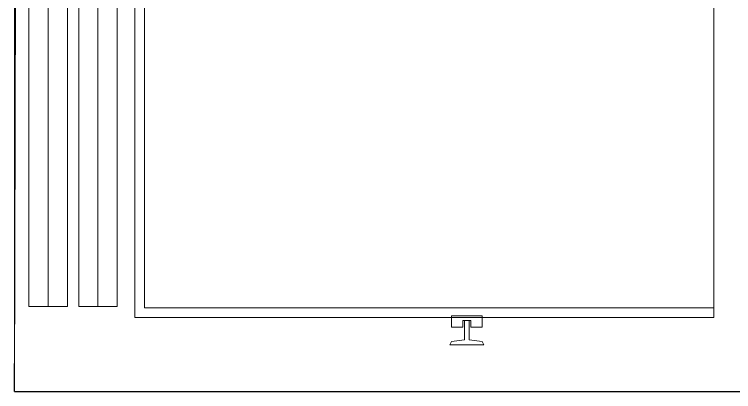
# Model space of a CAD drawing. Header units: millimetres. Extents: x -14819 to 43195, y -10328 to 20814.
# Drawn here: x 17802.6 to 17986.3, y 3777.2 to 3873.6 of the extents above; entities that cross this region are included whole.
import ezdxf

# ---------------------------------------------------------------- set-up
doc = ezdxf.new("R2010")
doc.units = ezdxf.units.MM
doc.layers.add('PDF _Géométrie', color=7, linetype='Continuous', true_color=0x231f20)

msp = doc.modelspace()

# ---------------------------------------------------------------- linework, layer by layer
for q in [(17802.55, 3784.42), (18010.72, 3777.22)]:
    msp.add_line((17802.55, 3777.22), q)
at = {"layer": 'PDF _Géométrie', "color": 0, "lineweight": 0}
for points in [[(17802.55, 3777.22), (17803.11, 3983.65)], [(17802.55, 3777.22), (17802.55, 3961.61)], [(17806.24, 3798.99), (17811.17, 3798.99), (17811.17, 3948.47), (17806.24, 3948.47)], [(17806.24, 3798.99), (17811.17, 3798.99), (17811.17, 3948.47), (17806.24, 3948.47)], [(17811.17, 3798.99), (17816.1, 3798.99), (17816.1, 3948.47), (17811.17, 3948.47)], [(17811.17, 3798.99), (17816.1, 3798.99), (17816.1, 3948.47), (17811.17, 3948.47)], [(17818.97, 3798.99), (17823.9, 3798.99), (17823.9, 3948.47), (17818.97, 3948.47)], [(17818.97, 3798.99), (17823.9, 3798.99), (17823.9, 3948.47), (17818.97, 3948.47)], [(17823.9, 3798.99), (17828.83, 3798.99), (17828.83, 3948.47), (17823.9, 3948.47)], [(17823.9, 3798.99), (17828.83, 3798.99), (17828.83, 3948.47), (17823.9, 3948.47)], [(17913.81, 3789.2), (17914.22, 3790.02), (17917.51, 3790.43), (17917.51, 3795.36), (17918.74, 3795.36), (17918.74, 3790.43), (17922.02, 3790.02), (17922.44, 3789.2)], [(17913.81, 3789.2), (17914.22, 3790.02), (17917.51, 3790.43), (17917.51, 3795.36), (17918.74, 3795.36), (17918.74, 3790.43), (17922.02, 3790.02), (17922.44, 3789.2)], [(17914.22, 3793.71), (17914.22, 3796.59), (17922.02, 3796.59), (17922.02, 3793.71), (17919.15, 3793.71), (17919.15, 3795.36), (17917.09, 3795.36), (17917.09, 3793.71)], [(17914.22, 3793.71), (17914.22, 3796.59), (17922.02, 3796.59), (17922.02, 3793.71), (17919.15, 3793.71), (17919.15, 3795.36), (17917.09, 3795.36), (17917.09, 3793.71)]]:
    msp.add_lwpolyline(points, close=True, dxfattribs=at)
for points in [[(17981.16, 3910.33), (17981.16, 3796.18), (17833.32, 3796.18), (17833.32, 3937.03), (17981.16, 3937.03), (17981.16, 3910.33)], [(17981.16, 3798.64), (17835.78, 3798.64), (17835.78, 3934.56), (17981.16, 3934.56)], [(17981.16, 3798.64), (17835.78, 3798.64), (17835.78, 3934.56), (17981.16, 3934.56)]]:
    msp.add_lwpolyline(points, dxfattribs=at)

doc.saveas('drawing.dxf')
